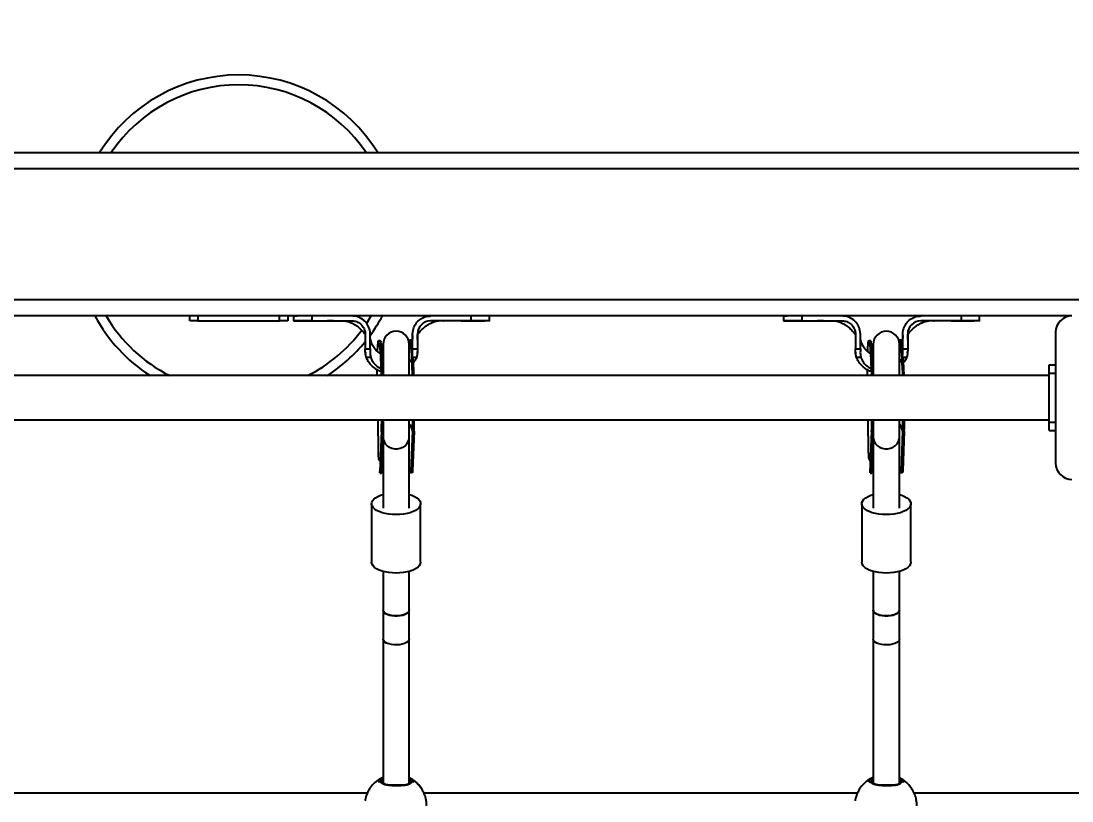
# Model space of a CAD drawing. Header units: millimetres. Extents: x -3650 to 2858, y -2899 to 2376.
# Drawn here: x -625 to 18, y 429 to 906 of the extents above; entities that cross this region are included whole.
import ezdxf

# ---------------------------------------------------------------- set-up
doc = ezdxf.new("R2010")
doc.units = ezdxf.units.MM
doc.layers.add('DIKOM_ОБЪЕКТ', color=7, linetype='Continuous')
doc.layers.add('DIKOM_РАЗМЕР_ЗОНА', color=7, linetype='Continuous')
doc.styles.add('style1', font='arial.ttf', dxfattribs={"width": 0.8})
doc.dimstyles.new('1-50', dxfattribs={"dimtxt": 300, "dimasz": 200, "dimexe": 100, "dimexo": 0, "dimgap": 100, "dimtad": 1, "dimdec": 0, "dimtxsty": 'style1', "dimcen": 0, "dimclrd": 7, "dimclre": 7, "dimadec": 1, "dimazin": 2, "dimtfac": 1, "dimtdec": 0, "dimtmove": 0, "dimatfit": 3, "dimfxl": 0, "dimlwd": 25, "dimlwe": 18, "dimarcsym": 0})

# ---------------------------------------------------------------- blocks, each defined once
blk = doc.blocks.new('*D1')
at = {"layer": 'Defpoints', "color": 0, "transparency": 16777216}
for p in [(-3199.48, 2375.76), (417.74, 2375.76), (57.96, -2124.24)]:
    blk.add_point(p, dxfattribs=at)
at = {"layer": 'DIKOM_РАЗМЕР_ЗОНА', "color": 7, "lineweight": 18, "transparency": 16777216}
for p, q in [((417.74, 2375.76), (-3299.48, 2375.76)), ((57.96, -2124.24), (-3299.48, -2124.24))]:
    blk.add_line(p, q, dxfattribs=at)
at = {"layer": 'DIKOM_РАЗМЕР_ЗОНА', "color": 7, "lineweight": 25, "transparency": 16777216}
blk.add_line((-3199.48, -1924.24), (-3199.48, 2175.76), dxfattribs=at)
at = {"layer": 'DIKOM_РАЗМЕР_ЗОНА', "color": 7, "transparency": 16777216}
for points in [[(-3232.81, 2175.76), (-3166.14, 2175.76), (-3199.48, 2375.76)], [(-3232.81, -1924.24), (-3166.14, -1924.24), (-3199.48, -2124.24)]]:
    blk.add_solid(points, dxfattribs=at)
at = {"layer": 'DIKOM_РАЗМЕР_ЗОНА', "color": 0, "transparency": 16777216, "insert": (-3452.65, 125.76), "char_height": 300, "attachment_point": 5, "rotation": 90, "style": 'style1'}
blk.add_mtext('4500', dxfattribs=at)

msp = doc.modelspace()

# ---------------------------------------------------------------- linework, layer by layer
at = {"layer": 'DIKOM_ОБЪЕКТ'}
for p, q in [((-1242.04, 825.76), (1357.96, 825.76)), ((1357.96, 815.76), (-1242.04, 815.76)), ((-1242.04, 735.76), (1357.96, 735.76)), ((17.96, 725.76), (-1002.04, 725.76)), ((-522.04, 722.76), (-522.04, 725.76)), ((-517.04, 722.76), (-522.04, 722.76)), ((-517.04, 725.76), (-517.04, 722.76)), ((-517.04, 722.76), (-467.04, 722.76)), ((-467.04, 722.76), (-467.04, 725.76)), ((-462.04, 722.76), (-467.04, 722.76)), ((-462.04, 725.76), (-462.04, 722.76)), ((-458.57, 725.76), (-458.57, 722.76)), ((-458.57, 722.76), (-453.3, 722.76)), ((-451.98, 722.76), (-455.09, 722.76)), ((-452.21, 722.76), (-454.45, 722.76)), ((-447.29, 725.76), (-447.29, 722.76)), ((-447.29, 722.76), (-422.57, 722.76)), ((-415.84, 723.46), (-417.6, 724.51)), ((-415.14, 722.8), (-415.47, 723.1)), ((-349.86, 722.76), (-374.57, 722.76)), ((-351.08, 722.76), (-344.45, 722.76)), ((-349.86, 725.76), (-349.86, 722.76)), ((-349.68, 722.76), (-349.29, 722.76)), ((-344.38, 722.76), (-341.65, 722.76)), ((-338.57, 722.76), (-338.57, 725.76)), ((-158.57, 725.76), (-158.57, 722.76)), ((-158.57, 722.76), (-153.3, 722.76)), ((-151.98, 722.76), (-155.09, 722.76)), ((-152.21, 722.76), (-154.45, 722.76)), ((-147.29, 725.76), (-147.29, 722.76)), ((-147.29, 722.76), (-122.57, 722.76)), ((-115.84, 723.46), (-117.6, 724.51)), ((-115.14, 722.8), (-115.47, 723.1)), ((-49.86, 722.76), (-74.57, 722.76)), ((-51.08, 722.76), (-44.45, 722.76)), ((-49.86, 725.76), (-49.86, 722.76)), ((-49.68, 722.76), (-49.29, 722.76)), ((-44.38, 722.76), (-41.65, 722.76)), ((-38.57, 722.76), (-38.57, 725.76)), ((-414.57, 714.76), (-414.57, 713.76)), ((-411.57, 713.76), (-411.57, 714.76)), ((-385.57, 713.76), (-385.57, 714.76)), ((-382.57, 714.76), (-382.57, 713.76)), ((-114.57, 714.76), (-114.57, 713.76)), ((-111.57, 713.76), (-111.57, 714.76)), ((-85.57, 713.76), (-85.57, 714.76)), ((-82.57, 714.76), (-82.57, 713.76)), ((7.96, 715.76), (7.96, 635.76)), ((-414.57, 713.76), (-414.57, 705.62)), ((-411.57, 705.62), (-411.57, 713.76)), ((-405.38, 710.6), (-406.38, 710.59)), ((-403.67, 708.39), (-403.67, 689.26)), ((-387.67, 689.26), (-387.67, 708.39)), ((-386.4, 710.92), (-387.4, 710.91)), ((-385.57, 705.62), (-385.57, 713.76)), ((-382.57, 713.76), (-382.57, 705.62)), ((-114.57, 713.76), (-114.57, 705.62)), ((-111.57, 705.62), (-111.57, 713.76)), ((-105.38, 710.6), (-106.38, 710.59)), ((-103.67, 708.39), (-103.67, 689.26)), ((-87.67, 689.26), (-87.67, 708.39)), ((-86.4, 710.92), (-87.4, 710.91)), ((-85.57, 705.62), (-85.57, 713.76)), ((-82.57, 713.76), (-82.57, 705.62)), ((-414.57, 705.62), (-411.57, 705.62)), ((-414.49, 703.51), (-414.48, 702.94)), ((-403.67, 701.88), (-404.37, 702.2)), ((-385.57, 705.62), (-382.57, 705.62)), ((-382.63, 703.13), (-382.62, 703.92)), ((-382.62, 703.41), (-382.61, 704.11)), ((-114.57, 705.62), (-111.57, 705.62)), ((-114.49, 703.51), (-114.48, 702.94)), ((-103.67, 701.88), (-104.37, 702.2)), ((-85.57, 705.62), (-82.57, 705.62)), ((-82.63, 703.13), (-82.62, 703.92)), ((-82.62, 703.41), (-82.61, 704.11)), ((-411.19, 700.41), (-413.91, 700.41)), ((-387.67, 697.31), (-386.37, 699.33)), ((-383.24, 700.41), (-385.26, 700.41)), ((-111.19, 700.41), (-113.91, 700.41)), ((-87.67, 697.31), (-86.37, 699.33)), ((-83.24, 700.41), (-85.26, 700.41)), ((3.96, 690.76), (3.96, 695.76)), ((3.96, 695.76), (7.96, 695.76)), ((3.96, 689.26), (-988.04, 689.26)), ((-403.94, 693.31), (-403.67, 693.21)), ((-403.67, 691.38), (-403.88, 691.45)), ((-103.94, 693.31), (-103.67, 693.21)), ((-103.67, 691.38), (-103.88, 691.45)), ((3.96, 660.76), (3.96, 690.76)), ((3.96, 690.76), (7.96, 690.76)), ((-988.04, 662.26), (3.96, 662.26)), ((-406.93, 662.26), (-406.68, 642.4)), ((-403.67, 662.26), (-403.67, 651.56)), ((-387.67, 651.56), (-387.67, 662.26)), ((-106.93, 662.26), (-106.68, 642.4)), ((-103.67, 662.26), (-103.67, 651.56)), ((-87.67, 651.56), (-87.67, 662.26)), ((3.96, 660.76), (7.96, 660.76)), ((3.96, 655.76), (3.96, 660.76)), ((-404.67, 655.49), (-405.66, 629.73)), ((-404.66, 654.94), (-405.6, 630.64)), ((-404.67, 655.49), (-404.66, 654.94)), ((-404.66, 654.94), (-403.67, 654.96)), ((-403.67, 654.84), (-404.6, 630.65)), ((-403.67, 651.56), (-403.67, 608.12)), ((-387.67, 608.12), (-387.67, 651.56)), ((-385.68, 655.26), (-386.62, 630.96)), ((-385.68, 655.26), (-384.68, 655.28)), ((-384.68, 655.28), (-385.62, 630.97)), ((-104.67, 655.49), (-105.66, 629.73)), ((-104.66, 654.94), (-105.6, 630.64)), ((-104.67, 655.49), (-104.66, 654.94)), ((-104.66, 654.94), (-103.67, 654.96)), ((-103.67, 654.84), (-104.6, 630.65)), ((-103.67, 651.56), (-103.67, 608.12)), ((-87.67, 608.12), (-87.67, 651.56)), ((-85.68, 655.26), (-86.62, 630.96)), ((-85.68, 655.26), (-84.68, 655.28)), ((-84.68, 655.28), (-85.62, 630.97)), ((3.96, 655.76), (7.96, 655.76)), ((-405.6, 630.64), (-404.6, 630.65)), ((-386.62, 630.96), (-385.62, 630.97)), ((-105.6, 630.64), (-104.6, 630.65)), ((-86.62, 630.96), (-85.62, 630.97)), ((-405.65, 629.64), (-404.65, 629.65)), ((-386.78, 629.95), (-385.78, 629.97)), ((-105.65, 629.64), (-104.65, 629.65)), ((-86.78, 629.95), (-85.78, 629.97)), ((-410.67, 610.86), (-410.67, 575.08)), ((-380.67, 575.08), (-380.67, 610.86)), ((-110.67, 610.86), (-110.67, 575.08)), ((-80.67, 575.08), (-80.67, 610.86)), ((-403.67, 569.41), (-403.67, 545.76)), ((-387.67, 545.76), (-387.67, 569.41)), ((-103.67, 569.41), (-103.67, 545.76)), ((-87.67, 545.76), (-87.67, 569.41)), ((-403.67, 545.76), (-403.67, 527.99)), ((-387.67, 527.99), (-387.67, 545.76)), ((-103.67, 545.76), (-103.67, 527.99)), ((-87.67, 527.99), (-87.67, 545.76)), ((-403.67, 527.99), (-403.67, 439.71)), ((-387.67, 439.51), (-387.67, 527.99)), ((-103.67, 527.99), (-103.67, 439.71)), ((-87.67, 439.51), (-87.67, 527.99)), ((-404.13, 440.36), (-404.14, 440.55)), ((-390.73, 438.55), (-400.06, 438.55)), ((-387.17, 440.22), (-387.2, 440.31)), ((-386.69, 441.47), (-386.41, 440.7)), ((-104.13, 440.36), (-104.14, 440.55)), ((-90.73, 438.55), (-100.06, 438.55)), ((-87.17, 440.22), (-87.2, 440.31)), ((-86.69, 441.47), (-86.41, 440.7)), ((-413.33, 433.76), (-678.67, 433.76)), ((-412.15, 435.78), (-412.23, 435.52)), ((-411.88, 436.41), (-412.06, 436.13)), ((-411.99, 436.27), (-412.04, 436.11)), ((-113.33, 433.76), (-378.67, 433.76)), ((-112.15, 435.78), (-112.23, 435.52)), ((-111.88, 436.41), (-112.06, 436.13)), ((-111.99, 436.27), (-112.04, 436.11)), ((186.67, 433.76), (-78.67, 433.76))]:
    msp.add_line(p, q, dxfattribs=at)
at = {"layer": 'DIKOM_ОБЪЕКТ', "flags": 128}
for points in [[(-413.73, 721.28), (-413.68, 721.34), (-410.93, 725.76)], [(-407.06, 704.03), (-407.03, 704.82), (-406.94, 706.6), (-406.84, 708.07), (-406.73, 709.22), (-406.61, 710.02), (-406.49, 710.48), (-406.35, 710.58), (-406.21, 710.32), (-406.06, 709.71), (-405.91, 708.76), (-405.76, 707.47), (-405.62, 705.85), (-405.47, 703.94), (-405.33, 701.75), (-405.2, 699.3), (-405.07, 696.63), (-404.95, 693.76), (-404.84, 690.73), (-404.8, 689.26)], [(-405.38, 710.6), (-405.35, 710.59), (-405.21, 710.34), (-405.06, 709.73), (-404.91, 708.77), (-404.76, 707.48), (-404.62, 705.87), (-404.47, 703.96), (-404.33, 701.77), (-404.2, 699.32), (-404.07, 696.65), (-403.95, 693.78), (-403.84, 690.74), (-403.8, 689.26)], [(-387.75, 709.55), (-387.63, 710.34), (-387.5, 710.8), (-387.37, 710.9), (-387.23, 710.64), (-387.08, 710.03), (-386.93, 709.08), (-386.78, 707.79), (-386.63, 706.17), (-386.49, 704.26), (-386.35, 702.07), (-386.21, 699.62), (-386.09, 696.95), (-385.97, 694.08), (-385.86, 691.05), (-385.81, 689.26)], [(-107.06, 704.03), (-107.03, 704.82), (-106.94, 706.6), (-106.84, 708.07), (-106.73, 709.22), (-106.61, 710.02), (-106.49, 710.48), (-106.35, 710.58), (-106.21, 710.32), (-106.06, 709.71), (-105.91, 708.76), (-105.76, 707.47), (-105.62, 705.85), (-105.47, 703.94), (-105.33, 701.75), (-105.2, 699.3), (-105.07, 696.63), (-104.95, 693.76), (-104.84, 690.73), (-104.8, 689.26)], [(-105.38, 710.6), (-105.35, 710.59), (-105.21, 710.34), (-105.06, 709.73), (-104.91, 708.77), (-104.76, 707.48), (-104.62, 705.87), (-104.47, 703.96), (-104.33, 701.77), (-104.2, 699.32), (-104.07, 696.65), (-103.95, 693.78), (-103.84, 690.74), (-103.8, 689.26)], [(-87.75, 709.55), (-87.63, 710.34), (-87.5, 710.8), (-87.37, 710.9), (-87.23, 710.64), (-87.08, 710.03), (-86.93, 709.08), (-86.78, 707.79), (-86.63, 706.17), (-86.49, 704.26), (-86.35, 702.07), (-86.21, 699.62), (-86.09, 696.95), (-85.97, 694.08), (-85.86, 691.05), (-85.81, 689.26)], [(-407.24, 689.26), (-407.25, 692.08), (-407.24, 692.91)], [(-107.24, 689.26), (-107.25, 692.08), (-107.24, 692.91)], [(-403.67, 651.56), (-403.56, 650.4), (-403.1, 648.91), (-402.29, 647.54), (-401.17, 646.36), (-399.79, 645.43), (-398.22, 644.78), (-396.53, 644.45), (-394.8, 644.45), (-393.11, 644.78), (-391.54, 645.43), (-390.17, 646.36), (-389.05, 647.54), (-388.24, 648.91), (-387.77, 650.4), (-387.67, 651.56)], [(-103.67, 651.56), (-103.56, 650.4), (-103.1, 648.91), (-102.29, 647.54), (-101.17, 646.36), (-99.79, 645.43), (-98.22, 644.78), (-96.53, 644.45), (-94.8, 644.45), (-93.11, 644.78), (-91.54, 645.43), (-90.17, 646.36), (-89.05, 647.54), (-88.24, 648.91), (-87.77, 650.4), (-87.67, 651.56)], [(-395.67, 604.15), (-397.96, 604.23), (-400.19, 604.46), (-402.32, 604.85), (-404.3, 605.37), (-406.07, 606.02), (-407.6, 606.79), (-408.85, 607.65), (-409.78, 608.59), (-410.39, 609.58), (-410.66, 610.6), (-410.57, 611.63), (-410.13, 612.64), (-409.36, 613.6), (-408.26, 614.5), (-406.87, 615.32), (-405.21, 616.03), (-403.67, 616.53)], [(-387.67, 616.53), (-386.12, 616.03), (-384.47, 615.32), (-383.08, 614.5), (-381.98, 613.6), (-381.2, 612.64), (-380.77, 611.63), (-380.68, 610.6), (-380.94, 609.58), (-381.55, 608.59), (-382.49, 607.65), (-383.74, 606.79), (-385.27, 606.02), (-387.04, 605.37), (-389.01, 604.85), (-391.14, 604.46), (-393.38, 604.23), (-395.67, 604.15)], [(-95.67, 604.15), (-97.96, 604.23), (-100.19, 604.46), (-102.32, 604.85), (-104.3, 605.37), (-106.07, 606.02), (-107.6, 606.79), (-108.85, 607.65), (-109.78, 608.59), (-110.39, 609.58), (-110.66, 610.6), (-110.57, 611.63), (-110.13, 612.64), (-109.36, 613.6), (-108.26, 614.5), (-106.87, 615.32), (-105.21, 616.03), (-103.67, 616.53)], [(-87.67, 616.53), (-86.12, 616.03), (-84.47, 615.32), (-83.08, 614.5), (-81.98, 613.6), (-81.2, 612.64), (-80.77, 611.63), (-80.68, 610.6), (-80.94, 609.58), (-81.55, 608.59), (-82.49, 607.65), (-83.74, 606.79), (-85.27, 606.02), (-87.04, 605.37), (-89.01, 604.85), (-91.14, 604.46), (-93.38, 604.23), (-95.67, 604.15)], [(-395.67, 568.37), (-397.96, 568.45), (-400.19, 568.69), (-402.32, 569.07), (-404.3, 569.59), (-406.07, 570.25), (-407.6, 571.01), (-408.85, 571.88), (-409.78, 572.81), (-410.39, 573.8), (-410.66, 574.82), (-410.67, 575.08)], [(-380.67, 575.08), (-380.68, 574.82), (-380.94, 573.8), (-381.55, 572.81), (-382.49, 571.88), (-383.74, 571.01), (-385.27, 570.25), (-387.04, 569.59), (-389.01, 569.07), (-391.14, 568.69), (-393.38, 568.45), (-395.67, 568.37)], [(-95.67, 568.37), (-97.96, 568.45), (-100.19, 568.69), (-102.32, 569.07), (-104.3, 569.59), (-106.07, 570.25), (-107.6, 571.01), (-108.85, 571.88), (-109.78, 572.81), (-110.39, 573.8), (-110.66, 574.82), (-110.67, 575.08)], [(-80.67, 575.08), (-80.68, 574.82), (-80.94, 573.8), (-81.55, 572.81), (-82.49, 571.88), (-83.74, 571.01), (-85.27, 570.25), (-87.04, 569.59), (-89.01, 569.07), (-91.14, 568.69), (-93.38, 568.45), (-95.67, 568.37)], [(-403.67, 545.76), (-403.56, 545.18), (-403.1, 544.44), (-402.29, 543.75), (-401.17, 543.17), (-399.79, 542.7), (-398.22, 542.37), (-396.53, 542.21), (-394.8, 542.21), (-393.11, 542.37), (-391.54, 542.7), (-390.17, 543.17), (-389.05, 543.75), (-388.24, 544.44), (-387.77, 545.18), (-387.67, 545.76)], [(-387.67, 545.76), (-387.85, 544.99), (-388.41, 544.26), (-389.3, 543.6), (-390.49, 543.04), (-391.92, 542.6), (-393.53, 542.32), (-395.23, 542.19), (-396.96, 542.23), (-398.63, 542.44), (-400.16, 542.8), (-401.48, 543.3), (-402.52, 543.92), (-403.25, 544.62), (-403.62, 545.38), (-403.67, 545.76)], [(-103.67, 545.76), (-103.56, 545.18), (-103.1, 544.44), (-102.29, 543.75), (-101.17, 543.17), (-99.79, 542.7), (-98.22, 542.37), (-96.53, 542.21), (-94.8, 542.21), (-93.11, 542.37), (-91.54, 542.7), (-90.17, 543.17), (-89.05, 543.75), (-88.24, 544.44), (-87.77, 545.18), (-87.67, 545.76)], [(-87.67, 545.76), (-87.85, 544.99), (-88.41, 544.26), (-89.3, 543.6), (-90.49, 543.04), (-91.92, 542.6), (-93.53, 542.32), (-95.23, 542.19), (-96.96, 542.23), (-98.63, 542.44), (-100.16, 542.8), (-101.48, 543.3), (-102.52, 543.92), (-103.25, 544.62), (-103.62, 545.38), (-103.67, 545.76)], [(-387.67, 527.99), (-387.85, 527.22), (-388.41, 526.49), (-389.3, 525.83), (-390.49, 525.26), (-391.92, 524.83), (-393.53, 524.54), (-395.23, 524.42), (-396.96, 524.46), (-398.63, 524.67), (-400.16, 525.03), (-401.48, 525.53), (-402.52, 526.15), (-403.25, 526.85), (-403.62, 527.6), (-403.67, 527.99)], [(-87.67, 527.99), (-87.85, 527.22), (-88.41, 526.49), (-89.3, 525.83), (-90.49, 525.26), (-91.92, 524.83), (-93.53, 524.54), (-95.23, 524.42), (-96.96, 524.46), (-98.63, 524.67), (-100.16, 525.03), (-101.48, 525.53), (-102.52, 526.15), (-103.25, 526.85), (-103.62, 527.6), (-103.67, 527.99)]]:
    msp.add_lwpolyline(points, dxfattribs=at)
at = {"layer": 'DIKOM_ОБЪЕКТ'}
for centre, radius, start, end in [((-492.04, 773.26), 100, 31.66824, 148.33176), ((-492.04, 773.26), 94, 33.95286, 146.04714), ((-492.04, 773.26), 100, 208.35935, 237.14012), ((-492.04, 773.26), 94, 210.35254, 243.33134), ((-492.04, 773.26), 100, 323.5796, 331.64065), ((-374.57, 714.76), 8, 90.00063, 179.99979), ((-74.57, 714.76), 8, 90.00166, 179.99834), ((17.96, 715.76), 10, 90, 180), ((-492.04, 773.26), 94, 296.66866, 323.21702), ((-395.67, 708.39), 8, 0, 180), ((-95.67, 708.39), 8, 0, 180), ((-492.04, 773.26), 100, 302.85988, 320.77625), ((-387.65, 709.96), 1.58, 2.09614, 37.46061), ((-87.65, 709.96), 1.58, 2.09948, 37.46397), ((-864.37, 675.49), 479.77, 1.64485, 3.0351), ((-565.51, 675.45), 480.91, 1.64591, 3.03286), ((-703.04, 665.28), 298.56, 358.01564, 359.42093), ((-392.16, 654.76), 6.5, 4.45025, 46.27047), ((-665.54, 665.16), 280.03, 357.97355, 359.40632), ((-664.54, 665.18), 280.03, 357.97358, 359.40292), ((-402.82, 665.28), 298.34, 358.01419, 359.42052), ((-92.15, 654.76), 6.49, 4.43041, 46.29164), ((-365.54, 665.16), 280.03, 357.97355, 359.40632), ((-364.11, 665.17), 279.6, 357.97297, 359.40451), ((17.96, 635.76), 10, 180, 270), ((-395.99, 426.03), 19, 122.66758, 147.36927), ((-395.88, 426.09), 18.59, 120.58092, 125.63752), ((-395.59, 425.95), 17.44, 122.23993, 125.05165), ((-395.73, 425.92), 17.48, 54.9513, 57.75712), ((-395.81, 426.09), 18.59, 54.36248, 59.41908), ((-396.01, 426.03), 18.99, 32.62987, 57.33328), ((-95.99, 426.03), 19, 122.66758, 147.36927), ((-95.88, 426.09), 18.59, 120.58092, 125.63752), ((-95.6, 425.97), 17.41, 122.23961, 125.05639), ((-95.73, 425.92), 17.47, 54.95313, 57.75971), ((-95.81, 426.09), 18.59, 54.36248, 59.41908), ((-96.01, 426.03), 19, 32.63188, 57.33127)]:
    msp.add_arc(centre, radius, start, end, dxfattribs=at)
for points, knots in [([(-458.56, 725.76), (-458.51, 725.76), (-458.42, 725.76), (-457.65, 725.76), (-456.75, 725.76), (-456.33, 725.76)], [0, 0, 0, 0, 0.340107, 0.690671, 1, 1, 1, 1]), ([(-447.29, 722.76), (-447.37, 722.76), (-447.79, 722.76), (-449.5, 722.76), (-451.92, 722.76), (-454.45, 722.76), (-456.29, 722.76), (-457.63, 722.76), (-458.44, 722.76), (-458.52, 722.76), (-458.55, 722.76)], [0, 0, 0, 0, 0.012375, 0.061893, 0.261123, 0.409634, 0.562453, 0.710964, 0.863782, 1, 1, 1, 1]), ([(-453.3, 722.76), (-452.91, 722.76), (-452.13, 722.76), (-450.92, 722.76), (-450.3, 722.76)], [0, 0, 0, 0, 0.492054, 1, 1, 1, 1]), ([(-452.94, 722.76), (-451.82, 722.76), (-449.49, 722.76), (-447, 722.76), (-445.7, 722.76)], [0, 0, 0, 0, 0.478157, 1, 1, 1, 1]), ([(-447.68, 722.76), (-446.75, 722.76), (-444.79, 722.76), (-442.28, 722.76), (-440.97, 722.76)], [0, 0, 0, 0, 0.477468, 1, 1, 1, 1]), ([(-434.12, 722.76), (-434.11, 722.76), (-434.04, 722.76), (-434.42, 722.76), (-435.26, 722.76), (-436.43, 722.76), (-437.35, 722.76), (-437.77, 722.76)], [0, 0, 0, 0, 0.06425, 0.306798, 0.549345, 0.791891, 1, 1, 1, 1]), ([(-427.76, 722.75), (-427.68, 722.75), (-427.53, 722.75), (-427.36, 722.75), (-427.28, 722.75)], [0, 0, 0, 0, 0.49808, 1, 1, 1, 1]), ([(-427.44, 722.76), (-427.08, 722.74), (-426.38, 722.7), (-424.56, 722.22), (-422.81, 721.51), (-421.39, 720.74), (-420.29, 720.03), (-419.37, 719.38), (-418.49, 718.66), (-417.54, 717.81), (-416.64, 716.77), (-415.76, 716), (-415.17, 715.3), (-414.76, 714.79), (-414.67, 714.54), (-414.65, 714.48), (-414.63, 714.45), (-414.62, 714.42), (-414.61, 714.39), (-414.59, 714.29), (-414.59, 714.24), (-414.57, 714.18), (-414.57, 713.88), (-414.57, 713.77), (-414.57, 713.73)], [0, 0, 0, 0, 0.150023, 0.285115, 0.400986, 0.49106, 0.549652, 0.595441, 0.653441, 0.721441, 0.788228, 0.844911, 0.895827, 0.920026, 0.924452, 0.926119, 0.927575, 0.929024, 0.930603, 0.93441, 0.957287, 0.976122, 0.990796, 1, 1, 1, 1]), ([(-411.57, 714.76), (-411.57, 714.85), (-411.58, 715.27), (-411.7, 716.93), (-412.5, 719.7), (-414.72, 722.76), (-417.82, 724.91), (-420.61, 725.7), (-422.21, 725.75), (-422.57, 725.76)], [0, 0, 0, 0, 0.014806, 0.074109, 0.290036, 0.505967, 0.720946, 0.936012, 1, 1, 1, 1]), ([(-422.57, 722.76), (-422.35, 722.76), (-421.23, 722.73), (-419.24, 722.2), (-416.97, 720.68), (-415.33, 718.49), (-414.64, 716.39), (-414.59, 715.13), (-414.57, 714.76)], [0, 0, 0, 0, 0.054127, 0.268332, 0.48253, 0.697284, 0.911982, 1, 1, 1, 1]), ([(-415.35, 723.06), (-415.41, 723.11), (-415.53, 723.21), (-415.64, 723.3), (-415.69, 723.35)], [0, 0, 0, 0, 0.500188, 1, 1, 1, 1]), ([(-385.57, 714.76), (-385.57, 714.85), (-385.57, 715.27), (-385.45, 716.93), (-384.65, 719.67), (-382.46, 722.73), (-379.38, 724.89), (-376.57, 725.7), (-374.96, 725.75), (-374.57, 725.76)], [0, 0, 0, 0, 0.014806, 0.074105, 0.288777, 0.503464, 0.718039, 0.933087, 1, 1, 1, 1]), ([(-382.57, 711.45), (-382.57, 711.41), (-382.57, 711.34), (-382.57, 711.52), (-382.57, 712.18), (-382.57, 712.91), (-382.57, 713.46), (-382.57, 713.96), (-382.57, 714.22), (-382.55, 714.3), (-382.55, 714.34), (-382.53, 714.41), (-382.52, 714.44), (-382.51, 714.47), (-382.49, 714.5), (-382.47, 714.56), (-382.37, 714.8), (-381.97, 715.31), (-381.33, 716.04), (-380.41, 716.88), (-379.48, 717.91), (-378.54, 718.77), (-377.71, 719.42), (-376.84, 720.05), (-375.75, 720.74), (-374.31, 721.51), (-372.55, 722.23), (-370.7, 722.7), (-369.98, 722.74), (-369.6, 722.76)], [0, 0, 0, 0, 0.038804, 0.073969, 0.124841, 0.172223, 0.205994, 0.22786, 0.241699, 0.254338, 0.268538, 0.271438, 0.272634, 0.273737, 0.274875, 0.276184, 0.279636, 0.298265, 0.337811, 0.388348, 0.446676, 0.494112, 0.533655, 0.567927, 0.614048, 0.684939, 0.776098, 0.88228, 1, 1, 1, 1]), ([(-366.73, 722.75), (-366.68, 722.75), (-366.59, 722.75), (-366.49, 722.75), (-366.44, 722.75)], [0, 0, 0, 0, 0.499501, 1, 1, 1, 1]), ([(-359.35, 722.76), (-359.4, 722.76), (-359.95, 722.76), (-360.93, 722.76), (-362.12, 722.76), (-362.84, 722.76), (-363.15, 722.76), (-363.07, 722.76), (-363.06, 722.76)], [0, 0, 0, 0, 0.022179, 0.263628, 0.505087, 0.746543, 0.987999, 1, 1, 1, 1]), ([(-355.89, 722.76), (-354.59, 722.76), (-352.09, 722.76), (-350.14, 722.76), (-349.2, 722.76)], [0, 0, 0, 0, 0.522451, 1, 1, 1, 1]), ([(-338.59, 722.76), (-338.59, 722.76), (-338.5, 722.76), (-338.85, 722.76), (-339.71, 722.76), (-341.14, 722.76), (-343.08, 722.76), (-345.85, 722.76), (-348.35, 722.76), (-349.86, 722.76)], [0, 0, 0, 0, 0.012296, 0.165143, 0.313683, 0.466531, 0.61507, 0.767917, 1, 1, 1, 1]), ([(-158.56, 725.76), (-158.51, 725.76), (-158.42, 725.76), (-157.65, 725.76), (-156.75, 725.76), (-156.33, 725.76)], [0, 0, 0, 0, 0.340105, 0.69067, 1, 1, 1, 1]), ([(-147.29, 722.76), (-147.37, 722.76), (-147.79, 722.76), (-149.5, 722.76), (-151.92, 722.76), (-154.45, 722.76), (-156.29, 722.76), (-157.63, 722.76), (-158.44, 722.76), (-158.52, 722.76), (-158.55, 722.76)], [0, 0, 0, 0, 0.012377, 0.06189, 0.261123, 0.409634, 0.562453, 0.710964, 0.863783, 1, 1, 1, 1]), ([(-153.3, 722.76), (-152.91, 722.76), (-152.13, 722.76), (-150.92, 722.76), (-150.3, 722.76)], [0, 0, 0, 0, 0.492054, 1, 1, 1, 1]), ([(-152.94, 722.76), (-151.82, 722.76), (-149.49, 722.76), (-147, 722.76), (-145.7, 722.76)], [0, 0, 0, 0, 0.47816, 1, 1, 1, 1]), ([(-147.68, 722.76), (-146.75, 722.76), (-144.79, 722.76), (-142.28, 722.76), (-140.97, 722.76)], [0, 0, 0, 0, 0.477465, 1, 1, 1, 1]), ([(-134.12, 722.76), (-134.11, 722.76), (-134.04, 722.76), (-134.42, 722.76), (-135.26, 722.76), (-136.43, 722.76), (-137.35, 722.76), (-137.77, 722.76)], [0, 0, 0, 0, 0.064251, 0.306797, 0.549351, 0.791899, 1, 1, 1, 1]), ([(-127.76, 722.75), (-127.68, 722.75), (-127.53, 722.75), (-127.36, 722.75), (-127.28, 722.75)], [0, 0, 0, 0, 0.49808, 1, 1, 1, 1]), ([(-127.44, 722.76), (-127.08, 722.74), (-126.38, 722.7), (-124.56, 722.22), (-122.81, 721.51), (-121.39, 720.74), (-120.29, 720.03), (-119.37, 719.38), (-118.49, 718.66), (-117.54, 717.81), (-116.64, 716.77), (-115.76, 716), (-115.17, 715.3), (-114.76, 714.79), (-114.67, 714.54), (-114.65, 714.48), (-114.63, 714.45), (-114.62, 714.42), (-114.61, 714.39), (-114.59, 714.29), (-114.59, 714.24), (-114.57, 714.18), (-114.57, 713.88), (-114.57, 713.77), (-114.57, 713.73)], [0, 0, 0, 0, 0.150025, 0.285115, 0.400985, 0.49106, 0.549653, 0.595441, 0.653441, 0.721441, 0.788228, 0.844912, 0.895829, 0.920025, 0.924451, 0.92612, 0.927575, 0.929024, 0.930603, 0.93441, 0.957287, 0.976122, 0.990796, 1, 1, 1, 1]), ([(-111.57, 714.76), (-111.57, 714.85), (-111.58, 715.27), (-111.7, 716.93), (-112.5, 719.7), (-114.72, 722.76), (-117.82, 724.91), (-120.61, 725.7), (-122.21, 725.75), (-122.57, 725.76)], [0, 0, 0, 0, 0.014806, 0.074109, 0.290036, 0.50597, 0.720949, 0.936015, 1, 1, 1, 1]), ([(-122.57, 722.76), (-122.35, 722.76), (-121.23, 722.73), (-119.24, 722.2), (-116.97, 720.68), (-115.33, 718.49), (-114.64, 716.39), (-114.59, 715.13), (-114.57, 714.76)], [0, 0, 0, 0, 0.054127, 0.268332, 0.482527, 0.697284, 0.911981, 1, 1, 1, 1]), ([(-115.35, 723.06), (-115.41, 723.11), (-115.53, 723.21), (-115.64, 723.3), (-115.69, 723.35)], [0, 0, 0, 0, 0.500187, 1, 1, 1, 1]), ([(-85.57, 714.76), (-85.57, 714.85), (-85.57, 715.27), (-85.45, 716.93), (-84.65, 719.67), (-82.46, 722.73), (-79.38, 724.89), (-76.57, 725.7), (-74.96, 725.75), (-74.57, 725.76)], [0, 0, 0, 0, 0.014806, 0.074105, 0.288776, 0.503465, 0.718042, 0.93309, 1, 1, 1, 1]), ([(-82.57, 711.45), (-82.57, 711.41), (-82.57, 711.34), (-82.57, 711.52), (-82.57, 712.18), (-82.57, 712.91), (-82.57, 713.46), (-82.57, 713.96), (-82.57, 714.22), (-82.55, 714.3), (-82.55, 714.34), (-82.53, 714.41), (-82.52, 714.44), (-82.51, 714.47), (-82.49, 714.5), (-82.47, 714.56), (-82.37, 714.8), (-81.97, 715.31), (-81.33, 716.04), (-80.41, 716.88), (-79.48, 717.91), (-78.54, 718.77), (-77.71, 719.42), (-76.84, 720.05), (-75.75, 720.74), (-74.31, 721.51), (-72.55, 722.23), (-70.7, 722.7), (-69.98, 722.74), (-69.6, 722.76)], [0, 0, 0, 0, 0.038804, 0.073969, 0.124841, 0.172222, 0.205994, 0.22786, 0.241699, 0.254338, 0.268537, 0.271438, 0.272634, 0.273737, 0.274874, 0.276184, 0.279636, 0.298266, 0.337812, 0.388349, 0.446676, 0.494112, 0.533655, 0.567926, 0.614047, 0.684938, 0.776097, 0.88228, 1, 1, 1, 1]), ([(-66.73, 722.75), (-66.68, 722.75), (-66.59, 722.75), (-66.49, 722.75), (-66.44, 722.75)], [0, 0, 0, 0, 0.499802, 1, 1, 1, 1]), ([(-59.35, 722.76), (-59.4, 722.76), (-59.95, 722.76), (-60.93, 722.76), (-62.12, 722.76), (-62.84, 722.76), (-63.15, 722.76), (-63.07, 722.76), (-63.06, 722.76)], [0, 0, 0, 0, 0.02217, 0.263626, 0.505085, 0.74654, 0.987998, 1, 1, 1, 1]), ([(-55.89, 722.76), (-54.59, 722.76), (-52.09, 722.76), (-50.14, 722.76), (-49.2, 722.76)], [0, 0, 0, 0, 0.522448, 1, 1, 1, 1]), ([(-38.59, 722.76), (-38.59, 722.76), (-38.5, 722.76), (-38.85, 722.76), (-39.71, 722.76), (-41.14, 722.76), (-43.08, 722.76), (-45.85, 722.76), (-48.35, 722.76), (-49.86, 722.76)], [0, 0, 0, 0, 0.012296, 0.165143, 0.313683, 0.466532, 0.615072, 0.767919, 1, 1, 1, 1]), ([(-405.18, 702.57), (-405.93, 703.08), (-407.46, 704.1), (-409.29, 706.23), (-410.67, 708.72), (-411.34, 710.99), (-411.54, 712.61), (-411.57, 713.37), (-411.57, 713.68), (-411.57, 713.77)], [0, 0, 0, 0, 0.200568, 0.407241, 0.617149, 0.828016, 0.930526, 0.97751, 1, 1, 1, 1]), ([(-385.57, 713.81), (-385.58, 713.38), (-385.6, 712.53), (-385.8, 711.28), (-386, 710.38), (-386.17, 709.9), (-386.2, 709.82)], [0, 0, 0, 0, 0.315154, 0.628465, 0.934419, 1, 1, 1, 1]), ([(-105.18, 702.57), (-105.93, 703.08), (-107.46, 704.1), (-109.29, 706.23), (-110.67, 708.72), (-111.34, 710.99), (-111.54, 712.61), (-111.57, 713.37), (-111.57, 713.68), (-111.57, 713.77)], [0, 0, 0, 0, 0.200571, 0.407242, 0.61715, 0.828015, 0.930526, 0.97751, 1, 1, 1, 1]), ([(-85.57, 713.81), (-85.58, 713.38), (-85.6, 712.53), (-85.8, 711.28), (-86, 710.38), (-86.17, 709.9), (-86.2, 709.82)], [0, 0, 0, 0, 0.315153, 0.62846, 0.93441, 1, 1, 1, 1]), ([(-414.57, 704.54), (-414.57, 704.64), (-414.57, 705), (-414.57, 705.36), (-414.57, 705.62)], [0, 0, 0, 0, 0.256371, 1, 1, 1, 1]), ([(-413.91, 700.41), (-414.1, 701.07), (-414.5, 702.41), (-414.55, 703.83), (-414.57, 704.54)], [0, 0, 0, 0, 0.491614, 1, 1, 1, 1]), ([(-411.57, 705.62), (-411.57, 705.54), (-411.57, 705.11), (-411.57, 704.03), (-411.63, 702.35), (-411.34, 701.07), (-411.19, 700.41)], [0, 0, 0, 0, 0.048385, 0.24192, 0.617111, 1, 1, 1, 1]), ([(-404.97, 705.15), (-404.99, 705.15), (-405.07, 705.14), (-405.14, 704.78), (-405.21, 704), (-405.19, 702.47), (-405.12, 700.49), (-405.01, 698.14), (-404.89, 695.54), (-404.77, 692.65), (-404.7, 690.46), (-404.67, 689.26)], [0, 0, 0, 0, 0.026877, 0.096705, 0.233973, 0.36761, 0.496953, 0.62141, 0.741495, 0.858549, 1, 1, 1, 1]), ([(-403.68, 705.38), (-403.69, 705.4), (-403.87, 705.59), (-403.92, 705.63), (-403.94, 705.55), (-403.94, 705.55)], [0, 0, 0, 0, 0.068755, 0.975727, 1, 1, 1, 1]), ([(-385.84, 700.91), (-385.78, 701.15), (-385.65, 701.73), (-385.58, 702.48), (-385.57, 703.67), (-385.57, 704.66), (-385.57, 705.48), (-385.57, 705.62)], [0, 0, 0, 0, 0.159714, 0.374419, 0.481639, 0.910641, 1, 1, 1, 1]), ([(-382.57, 704.54), (-382.6, 703.85), (-382.65, 702.44), (-383.04, 701.1), (-383.24, 700.41)], [0, 0, 0, 0, 0.492173, 1, 1, 1, 1]), ([(-382.57, 705.62), (-382.57, 705.53), (-382.57, 705.17), (-382.57, 704.81), (-382.57, 704.54)], [0, 0, 0, 0, 0.256358, 1, 1, 1, 1]), ([(-114.57, 704.54), (-114.57, 704.64), (-114.57, 705), (-114.57, 705.36), (-114.57, 705.62)], [0, 0, 0, 0, 0.256371, 1, 1, 1, 1]), ([(-113.91, 700.41), (-114.1, 701.07), (-114.5, 702.41), (-114.55, 703.83), (-114.57, 704.54)], [0, 0, 0, 0, 0.491614, 1, 1, 1, 1]), ([(-111.57, 705.62), (-111.57, 705.54), (-111.57, 705.11), (-111.57, 704.03), (-111.63, 702.35), (-111.34, 701.07), (-111.19, 700.41)], [0, 0, 0, 0, 0.048385, 0.241919, 0.617108, 1, 1, 1, 1]), ([(-104.97, 705.15), (-104.99, 705.15), (-105.07, 705.14), (-105.14, 704.78), (-105.21, 704), (-105.19, 702.47), (-105.12, 700.49), (-105.01, 698.14), (-104.89, 695.54), (-104.77, 692.65), (-104.7, 690.46), (-104.67, 689.26)], [0, 0, 0, 0, 0.026877, 0.096705, 0.233973, 0.36761, 0.496953, 0.62141, 0.741495, 0.858549, 1, 1, 1, 1]), ([(-103.68, 705.38), (-103.69, 705.4), (-103.87, 705.59), (-103.92, 705.63), (-103.94, 705.55), (-103.94, 705.55)], [0, 0, 0, 0, 0.068762, 0.975727, 1, 1, 1, 1]), ([(-85.84, 700.91), (-85.78, 701.15), (-85.65, 701.73), (-85.58, 702.48), (-85.57, 703.67), (-85.57, 704.66), (-85.57, 705.48), (-85.57, 705.62)], [0, 0, 0, 0, 0.159717, 0.374422, 0.481641, 0.910642, 1, 1, 1, 1]), ([(-82.57, 704.54), (-82.6, 703.85), (-82.65, 702.44), (-83.04, 701.1), (-83.24, 700.41)], [0, 0, 0, 0, 0.492174, 1, 1, 1, 1]), ([(-82.57, 705.62), (-82.57, 705.53), (-82.57, 705.17), (-82.57, 704.81), (-82.57, 704.54)], [0, 0, 0, 0, 0.256358, 1, 1, 1, 1]), ([(-404.75, 691.75), (-405.07, 691.85), (-406.34, 692.26), (-408.38, 693.44), (-410.66, 695.23), (-412.45, 697.38), (-413.44, 699.15), (-413.83, 700.2), (-413.91, 700.41)], [0, 0, 0, 0, 0.077485, 0.305943, 0.534197, 0.740657, 0.946895, 1, 1, 1, 1]), ([(-411.19, 700.41), (-410.98, 699.83), (-410.41, 698.24), (-408.6, 695.97), (-406.58, 694.23), (-405.13, 693.74), (-404.81, 693.63)], [0, 0, 0, 0, 0.193199, 0.527411, 0.897094, 1, 1, 1, 1]), ([(-383.24, 700.41), (-383.4, 699.97), (-383.84, 698.8), (-384.62, 697.81), (-385.11, 697.2)], [0, 0, 0, 0, 0.375907, 1, 1, 1, 1]), ([(-104.75, 691.75), (-105.07, 691.85), (-106.34, 692.26), (-108.38, 693.44), (-110.66, 695.23), (-112.45, 697.38), (-113.44, 699.15), (-113.83, 700.2), (-113.91, 700.41)], [0, 0, 0, 0, 0.077489, 0.305942, 0.534202, 0.740658, 0.946896, 1, 1, 1, 1]), ([(-111.19, 700.41), (-110.98, 699.83), (-110.41, 698.24), (-108.6, 695.97), (-106.58, 694.23), (-105.13, 693.74), (-104.81, 693.63)], [0, 0, 0, 0, 0.193196, 0.527413, 0.897099, 1, 1, 1, 1]), ([(-83.24, 700.41), (-83.4, 699.97), (-83.84, 698.8), (-84.62, 697.81), (-85.11, 697.2)], [0, 0, 0, 0, 0.375907, 1, 1, 1, 1]), ([(-404.37, 662.26), (-404.38, 661.32), (-404.41, 659.26), (-404.47, 657.6), (-404.5, 656.7)], [0, 0, 0, 0, 0.458864, 1, 1, 1, 1]), ([(-104.37, 662.26), (-104.38, 661.32), (-104.41, 659.26), (-104.47, 657.6), (-104.5, 656.7)], [0, 0, 0, 0, 0.458864, 1, 1, 1, 1]), ([(-406.68, 642.4), (-406.67, 641.84), (-406.65, 640.71), (-406.57, 639.14), (-406.3, 637.94), (-405.9, 637.25), (-405.5, 637.13), (-405.37, 637.09)], [0, 0, 0, 0, 0.227085, 0.454228, 0.678883, 0.894396, 1, 1, 1, 1]), ([(-106.68, 642.4), (-106.67, 641.84), (-106.65, 640.71), (-106.57, 639.14), (-106.3, 637.94), (-105.9, 637.25), (-105.5, 637.13), (-105.37, 637.09)], [0, 0, 0, 0, 0.227084, 0.454225, 0.678878, 0.894393, 1, 1, 1, 1]), ([(-405.65, 629.73), (-405.65, 629.78), (-405.64, 629.89), (-405.61, 630.37), (-405.6, 630.64)], [0, 0, 0, 0, 0.4368, 1, 1, 1, 1]), ([(-404.65, 629.67), (-404.65, 629.67), (-404.65, 629.58), (-404.52, 629.93), (-404.2, 630.54), (-403.81, 631.09), (-403.67, 631.29)], [0, 0, 0, 0, 0.034147, 0.419008, 0.78483, 1, 1, 1, 1]), ([(-404.6, 630.65), (-404.62, 630.33), (-404.65, 629.88), (-404.65, 629.81), (-404.65, 629.79)], [0, 0, 0, 0, 0.703391, 1, 1, 1, 1]), ([(-387.67, 631), (-387.63, 630.95), (-387.31, 630.56), (-387, 630.11), (-386.74, 629.87), (-386.66, 630.13), (-386.63, 630.68), (-386.62, 630.96)], [0, 0, 0, 0, 0.037358, 0.288359, 0.523574, 0.764085, 1, 1, 1, 1]), ([(-385.62, 630.97), (-385.63, 630.67), (-385.65, 630.09), (-385.74, 630.03), (-385.78, 629.99)], [0, 0, 0, 0, 0.523106, 1, 1, 1, 1]), ([(-105.65, 629.73), (-105.65, 629.78), (-105.64, 629.89), (-105.61, 630.37), (-105.6, 630.64)], [0, 0, 0, 0, 0.4368, 1, 1, 1, 1]), ([(-104.65, 629.67), (-104.65, 629.67), (-104.65, 629.58), (-104.52, 629.93), (-104.2, 630.54), (-103.81, 631.09), (-103.67, 631.29)], [0, 0, 0, 0, 0.034147, 0.419009, 0.784825, 1, 1, 1, 1]), ([(-104.6, 630.65), (-104.62, 630.33), (-104.65, 629.88), (-104.65, 629.81), (-104.65, 629.79)], [0, 0, 0, 0, 0.703391, 1, 1, 1, 1]), ([(-87.67, 631), (-87.63, 630.95), (-87.31, 630.56), (-87, 630.11), (-86.74, 629.87), (-86.66, 630.13), (-86.63, 630.68), (-86.62, 630.96)], [0, 0, 0, 0, 0.037358, 0.288358, 0.523574, 0.764086, 1, 1, 1, 1]), ([(-85.62, 630.97), (-85.63, 630.67), (-85.65, 630.09), (-85.74, 630.03), (-85.78, 629.99)], [0, 0, 0, 0, 0.523107, 1, 1, 1, 1]), ([(-406.71, 441.2), (-406.53, 441.12), (-406.15, 440.96), (-405.79, 440.47), (-405.6, 440.22)], [0, 0, 0, 0, 0.49657, 1, 1, 1, 1]), ([(-405.6, 440.22), (-405.78, 440.47), (-406.15, 440.96), (-406.52, 441.12), (-406.71, 441.2)], [0, 0, 0, 0, 0.496486, 1, 1, 1, 1]), ([(-403.67, 443.36), (-404.01, 443.22), (-404.95, 442.84), (-405.79, 442.3), (-406.33, 441.95)], [0, 0, 0, 0, 0.368029, 1, 1, 1, 1]), ([(-404.89, 440.7), (-404.9, 440.74), (-404.96, 441.11), (-404.75, 441.5), (-404.56, 441.85)], [0, 0, 0, 0, 0.112862, 1, 1, 1, 1]), ([(-404.16, 440.38), (-404.16, 440.39), (-404.17, 440.47), (-404.25, 440.59), (-404.39, 440.71), (-404.56, 440.77), (-404.73, 440.77), (-404.83, 440.73), (-404.88, 440.7), (-404.89, 440.7)], [0, 0, 0, 0, 0.031895, 0.241283, 0.444878, 0.634293, 0.810318, 0.980039, 1, 1, 1, 1]), ([(-404.89, 440.7), (-404.84, 440.72), (-404.75, 440.77), (-404.58, 440.77), (-404.43, 440.73), (-404.29, 440.64), (-404.19, 440.5), (-404.14, 440.35), (-404.13, 440.26), (-404.13, 440.22)], [0, 0, 0, 0, 0.145321, 0.290757, 0.434653, 0.582128, 0.73853, 0.906097, 1, 1, 1, 1]), ([(-386.41, 440.7), (-386.51, 440.32), (-386.71, 439.56), (-388.35, 438.77), (-390.55, 438.38), (-393.08, 438.19), (-395.83, 438.14), (-398.9, 438.25), (-401.6, 438.56), (-403.62, 439.17), (-404.64, 439.94), (-404.83, 440.5), (-404.89, 440.7)], [0, 0, 0, 0, 0.111435, 0.22936, 0.339014, 0.410112, 0.516712, 0.623259, 0.729394, 0.834803, 0.941414, 1, 1, 1, 1]), ([(-404.56, 441.85), (-404.54, 441.94), (-404.47, 442.26), (-404, 442.57), (-403.67, 442.79)], [0, 0, 0, 0, 0.283643, 1, 1, 1, 1]), ([(-403.67, 441.78), (-403.7, 441.75), (-404.17, 441.35), (-404.14, 440.93), (-404.12, 440.54)], [0, 0, 0, 0, 0.071283, 1, 1, 1, 1]), ([(-395.5, 438.3), (-395.57, 438.3), (-396.18, 438.3), (-397.35, 438.33), (-398.93, 438.42), (-400.39, 438.58), (-401.66, 438.81), (-402.69, 439.12), (-403.46, 439.49), (-403.93, 439.9), (-404.13, 440.17), (-404.13, 440.34), (-404.13, 440.36)], [0, 0, 0, 0, 0.014273, 0.137222, 0.25948, 0.380702, 0.501414, 0.620167, 0.738563, 0.856338, 0.978306, 1, 1, 1, 1]), ([(-387.2, 440.19), (-387.2, 440.14), (-387.21, 439.96), (-387.41, 439.68), (-387.9, 439.3), (-388.68, 438.96), (-389.74, 438.7), (-391.02, 438.5), (-392.47, 438.38), (-393.99, 438.31), (-395.02, 438.3), (-395.5, 438.3)], [0, 0, 0, 0, 0.050537, 0.174305, 0.287663, 0.408262, 0.528489, 0.647396, 0.769779, 0.89136, 1, 1, 1, 1]), ([(-385.83, 442.04), (-385.94, 442.12), (-386.51, 442.53), (-387.15, 442.83), (-387.67, 443.07)], [0, 0, 0, 0, 0.191114, 1, 1, 1, 1]), ([(-387.67, 442.57), (-387.31, 442.31), (-386.81, 441.94), (-386.71, 441.57), (-386.69, 441.47)], [0, 0, 0, 0, 0.711234, 1, 1, 1, 1]), ([(-387.2, 440.31), (-387.19, 440.66), (-387.19, 441.05), (-387.62, 441.46), (-387.67, 441.5)], [0, 0, 0, 0, 0.884617, 1, 1, 1, 1]), ([(-386.41, 440.7), (-386.46, 440.72), (-386.55, 440.77), (-386.72, 440.77), (-386.87, 440.73), (-387.01, 440.64), (-387.11, 440.5), (-387.16, 440.35), (-387.17, 440.26), (-387.17, 440.22)], [0, 0, 0, 0, 0.145319, 0.290753, 0.434647, 0.58212, 0.73852, 0.906103, 1, 1, 1, 1]), ([(-387.17, 440.22), (-387.16, 440.29), (-387.15, 440.42), (-387.05, 440.59), (-386.91, 440.71), (-386.74, 440.77), (-386.57, 440.77), (-386.47, 440.73), (-386.42, 440.7), (-386.41, 440.7)], [0, 0, 0, 0, 0.177689, 0.355544, 0.528478, 0.689368, 0.838883, 0.983045, 1, 1, 1, 1]), ([(-376.99, 426.02), (-377.02, 426.85), (-377.07, 428.01), (-377.34, 429.72), (-377.68, 431.18), (-378.24, 432.88), (-379.01, 434.61), (-380, 436.34), (-381.21, 438.02), (-382.65, 439.6), (-384.19, 440.97), (-385.31, 441.71), (-385.83, 442.04)], [0, 0, 0, 0, 0.129772, 0.183154, 0.271804, 0.364324, 0.464038, 0.568646, 0.677255, 0.789169, 0.9039, 1, 1, 1, 1]), ([(-385.7, 440.22), (-385.58, 440.47), (-385.34, 440.96), (-385.1, 441.12), (-384.98, 441.2)], [0, 0, 0, 0, 0.496485, 1, 1, 1, 1]), ([(-384.98, 441.2), (-385.1, 441.12), (-385.34, 440.96), (-385.58, 440.47), (-385.7, 440.22)], [0, 0, 0, 0, 0.496571, 1, 1, 1, 1]), ([(-106.71, 441.2), (-106.53, 441.12), (-106.15, 440.96), (-105.79, 440.47), (-105.6, 440.22)], [0, 0, 0, 0, 0.49657, 1, 1, 1, 1]), ([(-105.6, 440.22), (-105.78, 440.47), (-106.15, 440.96), (-106.52, 441.12), (-106.71, 441.2)], [0, 0, 0, 0, 0.496486, 1, 1, 1, 1]), ([(-103.67, 443.36), (-104.01, 443.22), (-104.95, 442.84), (-105.79, 442.3), (-106.33, 441.95)], [0, 0, 0, 0, 0.368034, 1, 1, 1, 1]), ([(-104.89, 440.7), (-104.9, 440.74), (-104.96, 441.11), (-104.75, 441.5), (-104.56, 441.85)], [0, 0, 0, 0, 0.112862, 1, 1, 1, 1]), ([(-104.16, 440.38), (-104.16, 440.39), (-104.17, 440.47), (-104.25, 440.59), (-104.39, 440.71), (-104.56, 440.77), (-104.73, 440.77), (-104.83, 440.73), (-104.88, 440.7), (-104.89, 440.7)], [0, 0, 0, 0, 0.031893, 0.241268, 0.444851, 0.634256, 0.810334, 0.979985, 1, 1, 1, 1]), ([(-104.89, 440.7), (-104.84, 440.72), (-104.75, 440.77), (-104.58, 440.77), (-104.43, 440.73), (-104.29, 440.64), (-104.19, 440.5), (-104.14, 440.35), (-104.13, 440.26), (-104.13, 440.22)], [0, 0, 0, 0, 0.145418, 0.290796, 0.434635, 0.582106, 0.738537, 0.9061, 1, 1, 1, 1]), ([(-86.41, 440.7), (-86.51, 440.32), (-86.71, 439.56), (-88.35, 438.77), (-90.55, 438.38), (-93.08, 438.19), (-95.83, 438.14), (-98.9, 438.25), (-101.6, 438.56), (-103.62, 439.17), (-104.64, 439.94), (-104.83, 440.5), (-104.89, 440.7)], [0, 0, 0, 0, 0.111435, 0.229361, 0.339015, 0.410113, 0.516711, 0.623258, 0.729394, 0.834803, 0.941414, 1, 1, 1, 1]), ([(-104.56, 441.85), (-104.54, 441.94), (-104.47, 442.26), (-104, 442.57), (-103.67, 442.79)], [0, 0, 0, 0, 0.283635, 1, 1, 1, 1]), ([(-103.67, 441.78), (-103.7, 441.75), (-104.17, 441.35), (-104.14, 440.93), (-104.12, 440.54)], [0, 0, 0, 0, 0.071291, 1, 1, 1, 1]), ([(-95.5, 438.3), (-95.57, 438.3), (-96.18, 438.3), (-97.35, 438.33), (-98.93, 438.42), (-100.39, 438.58), (-101.66, 438.81), (-102.69, 439.12), (-103.46, 439.49), (-103.93, 439.9), (-104.13, 440.17), (-104.13, 440.34), (-104.13, 440.36)], [0, 0, 0, 0, 0.014273, 0.137226, 0.259484, 0.380698, 0.501411, 0.620167, 0.738564, 0.856338, 0.978306, 1, 1, 1, 1]), ([(-87.2, 440.19), (-87.2, 440.14), (-87.21, 439.96), (-87.41, 439.68), (-87.9, 439.3), (-88.68, 438.96), (-89.74, 438.7), (-91.02, 438.5), (-92.47, 438.38), (-93.99, 438.31), (-95.02, 438.3), (-95.5, 438.3)], [0, 0, 0, 0, 0.050537, 0.174305, 0.287663, 0.408262, 0.528489, 0.647399, 0.769779, 0.89136, 1, 1, 1, 1]), ([(-85.83, 442.04), (-85.94, 442.12), (-86.51, 442.53), (-87.15, 442.83), (-87.67, 443.07)], [0, 0, 0, 0, 0.191086, 1, 1, 1, 1]), ([(-87.67, 442.57), (-87.31, 442.31), (-86.81, 441.94), (-86.71, 441.57), (-86.69, 441.47)], [0, 0, 0, 0, 0.711232, 1, 1, 1, 1]), ([(-87.2, 440.31), (-87.19, 440.66), (-87.19, 441.05), (-87.62, 441.46), (-87.67, 441.5)], [0, 0, 0, 0, 0.884618, 1, 1, 1, 1]), ([(-86.41, 440.7), (-86.46, 440.72), (-86.55, 440.77), (-86.72, 440.77), (-86.87, 440.73), (-87.01, 440.64), (-87.11, 440.5), (-87.16, 440.35), (-87.17, 440.26), (-87.17, 440.22)], [0, 0, 0, 0, 0.145326, 0.290713, 0.434666, 0.582147, 0.73852, 0.906094, 1, 1, 1, 1]), ([(-87.17, 440.22), (-87.16, 440.29), (-87.15, 440.42), (-87.05, 440.59), (-86.91, 440.71), (-86.74, 440.77), (-86.57, 440.77), (-86.47, 440.73), (-86.42, 440.7), (-86.41, 440.7)], [0, 0, 0, 0, 0.177698, 0.355562, 0.528504, 0.689402, 0.838871, 0.983091, 1, 1, 1, 1]), ([(-76.99, 426.02), (-77.02, 426.85), (-77.07, 428.01), (-77.34, 429.72), (-77.68, 431.18), (-78.24, 432.88), (-79.01, 434.61), (-80, 436.34), (-81.21, 438.02), (-82.65, 439.6), (-84.19, 440.97), (-85.31, 441.71), (-85.83, 442.04)], [0, 0, 0, 0, 0.129772, 0.183155, 0.271804, 0.364324, 0.464037, 0.568646, 0.677257, 0.789171, 0.9039, 1, 1, 1, 1]), ([(-85.7, 440.22), (-85.58, 440.47), (-85.34, 440.96), (-85.1, 441.12), (-84.98, 441.2)], [0, 0, 0, 0, 0.496486, 1, 1, 1, 1]), ([(-84.98, 441.2), (-85.1, 441.12), (-85.34, 440.96), (-85.58, 440.47), (-85.7, 440.22)], [0, 0, 0, 0, 0.49657, 1, 1, 1, 1]), ([(-412.06, 436.13), (-412.29, 435.77), (-412.92, 434.8), (-413.67, 433.13), (-414.28, 431.32), (-414.63, 429.93), (-414.74, 429.17), (-414.78, 428.91)], [0, 0, 0, 0, 0.164453, 0.445206, 0.703319, 0.90035, 1, 1, 1, 1]), ([(-112.06, 436.13), (-112.29, 435.77), (-112.92, 434.8), (-113.67, 433.13), (-114.28, 431.32), (-114.63, 429.93), (-114.74, 429.17), (-114.78, 428.91)], [0, 0, 0, 0, 0.164453, 0.445205, 0.703318, 0.90035, 1, 1, 1, 1])]:
    msp.add_open_spline(points, degree=3, knots=knots, dxfattribs=at)

# ---------------------------------------------------------------- dimensions: what is measured, and where the dimension line sits
at = {"layer": 'DIKOM_РАЗМЕР_ЗОНА'}
dim = msp.add_linear_dim(base=(-3199.48, 2375.76), p1=(57.96, -2124.24), p2=(417.74, 2375.76), angle=90, dimstyle='1-50', dxfattribs=at)
dim.commit()
dim.dimension.update_dxf_attribs({"geometry": '*D1', "text_midpoint": (-3199.48, 125.76), "dimtype": 160})

doc.saveas('drawing.dxf')
